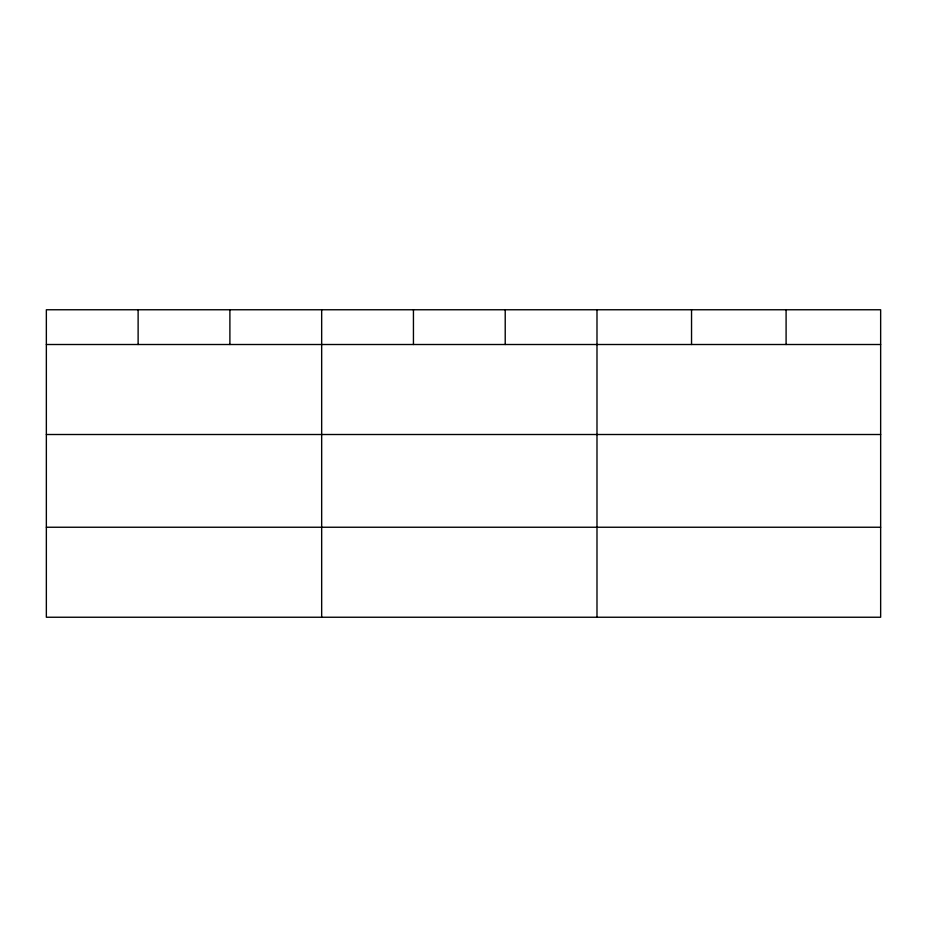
<?xml version="1.0" encoding="UTF-8"?>
<svg xmlns="http://www.w3.org/2000/svg" width="927" height="927" viewBox="0 0 927 927"><rect width="100%" height="100%" fill="white"/><g stroke="black" fill="none" stroke-linecap="round" stroke-linejoin="round"><path stroke-width="1.39" d="M880.65 434.508L880.65 309.757L46.35 309.757L46.35 617.243L880.65 617.243L880.65 434.508L46.35 434.508M46.35 344.508L880.65 344.508M46.35 527.243L880.65 527.243M786.096 309.757L786.096 344.508M691.542 309.757L691.542 344.508M596.988 309.757L596.988 617.243M505.215 309.757L505.215 344.508M413.442 309.757L413.442 344.508M321.669 309.757L321.669 617.243M229.896 309.757L229.896 344.508M138.123 309.757L138.123 344.508"/></g></svg>
